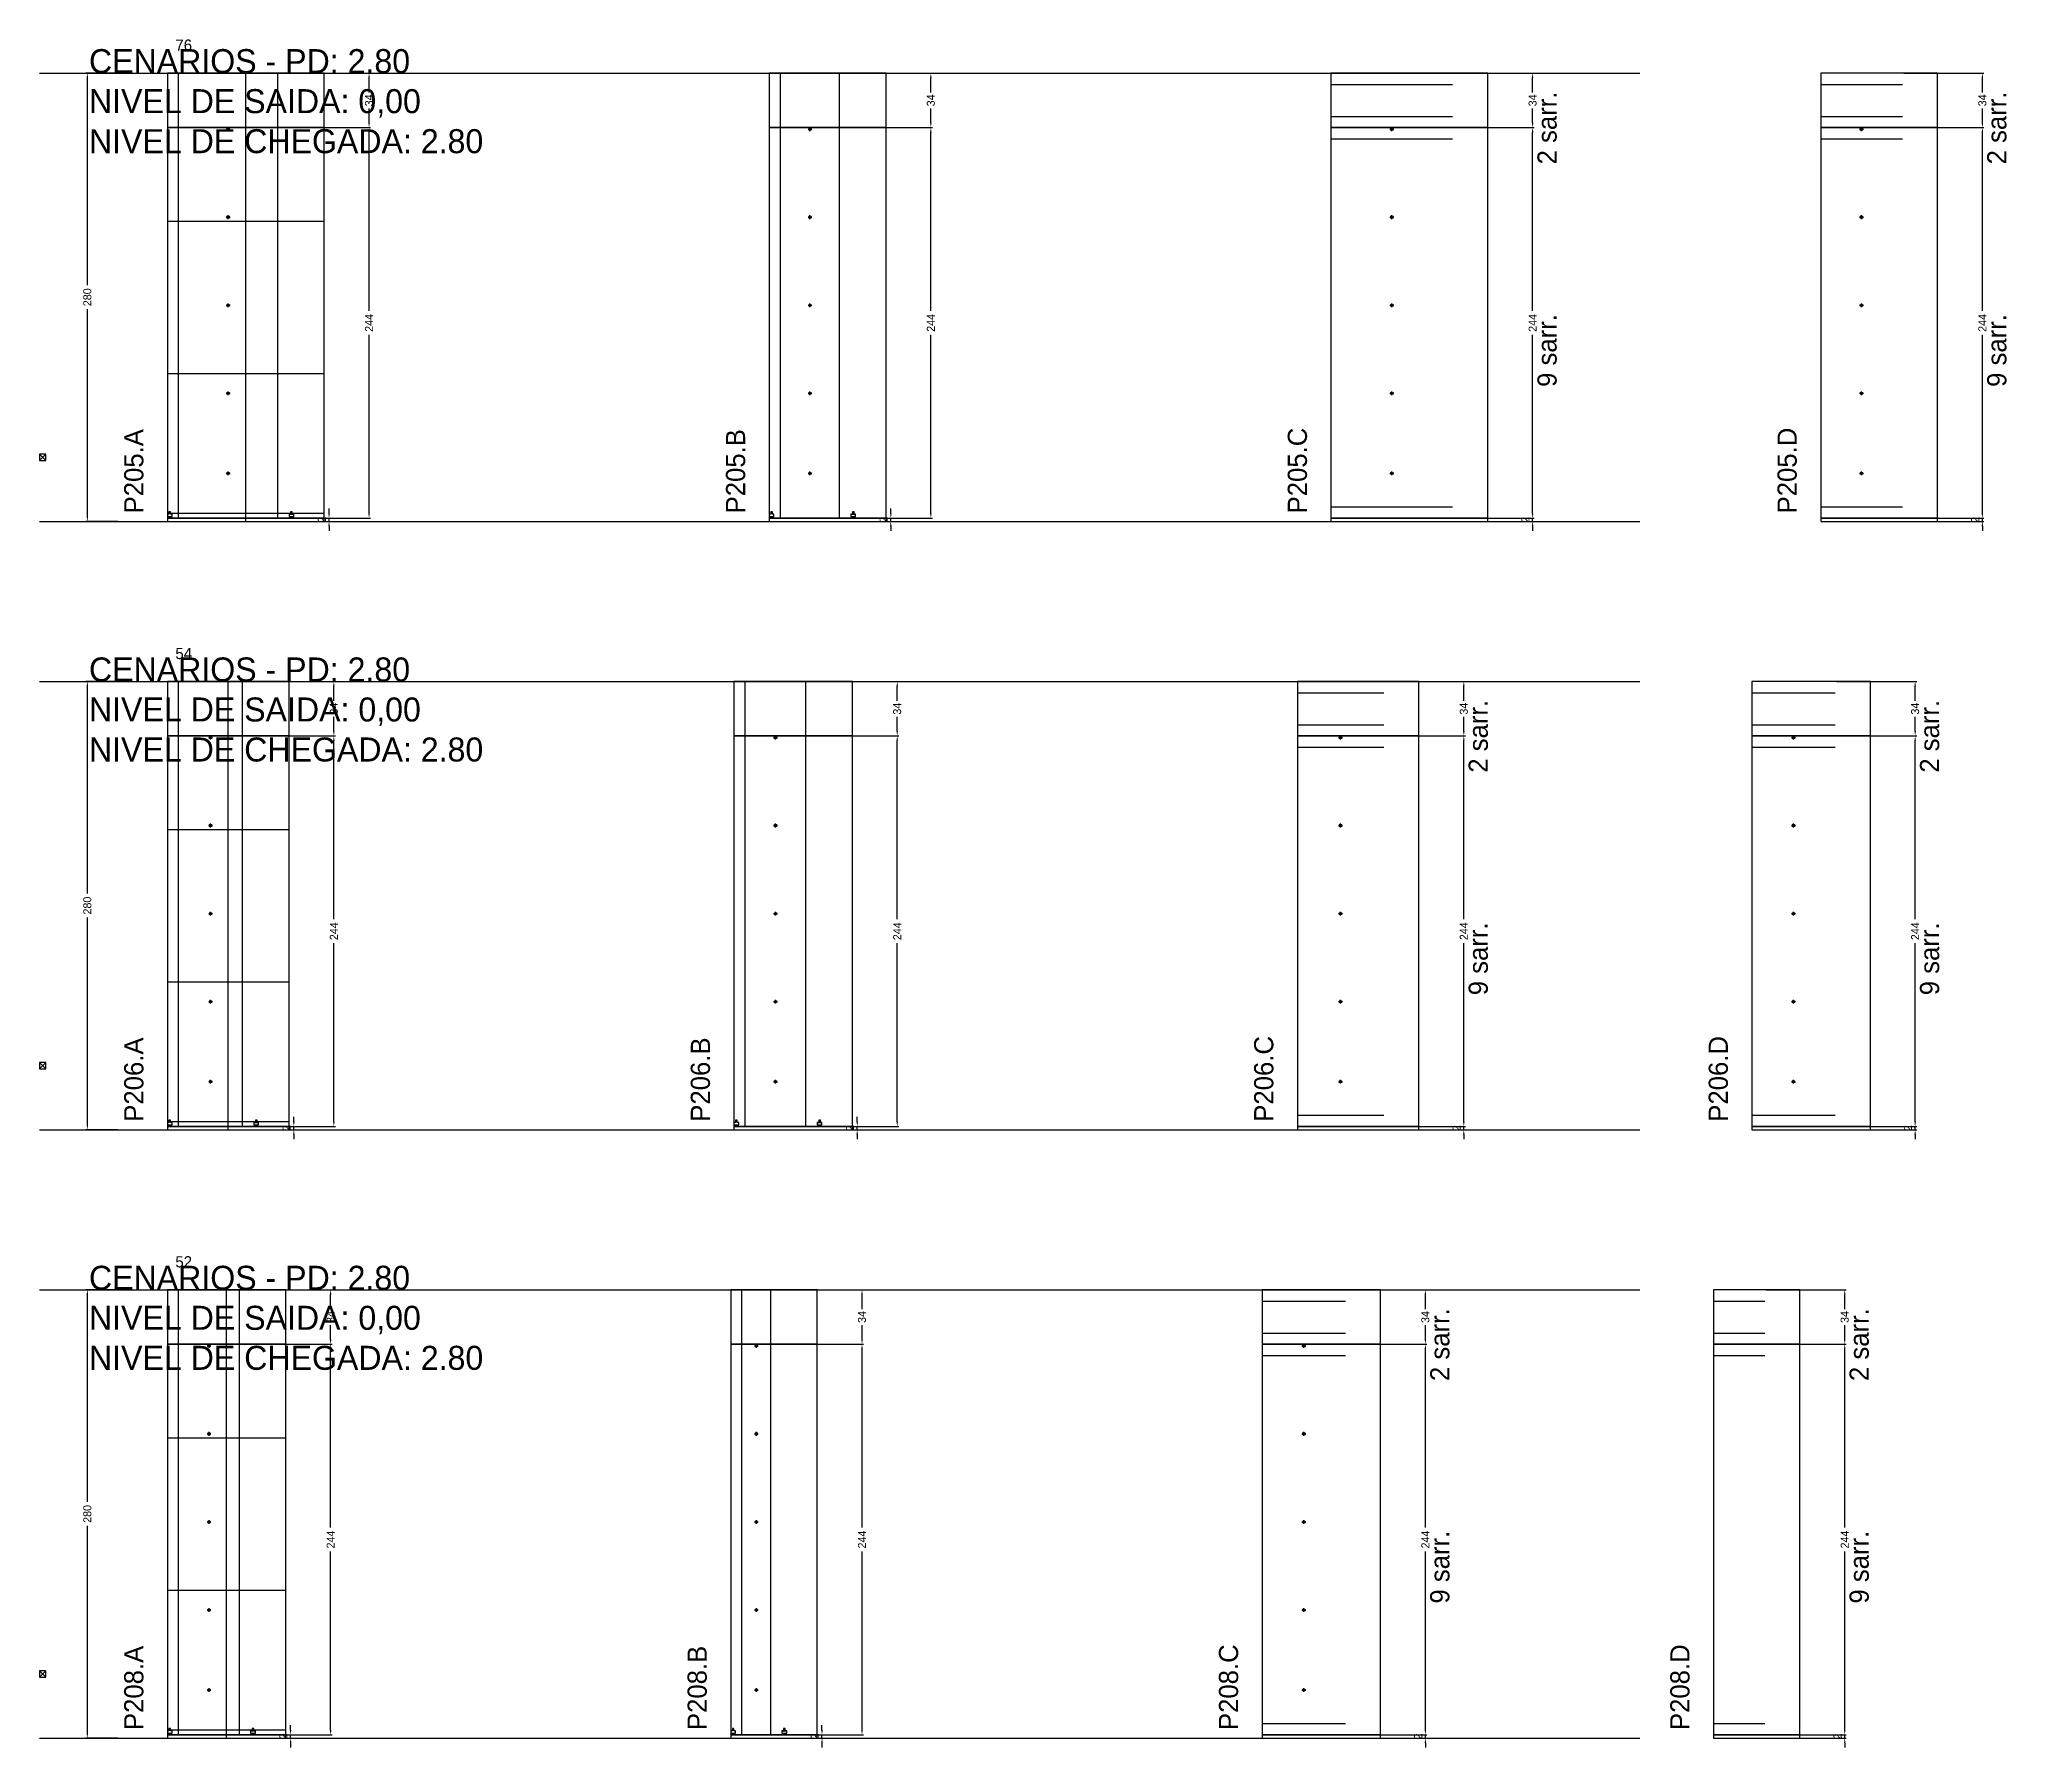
# Model space of a CAD drawing. Header units: centimetres. Extents: x -10500 to 4147, y -7606 to 295.
# Drawn here: x -7000 to -5771, y -3806 to -2739 of the extents above; entities that cross this region are included whole.
import ezdxf

# ---------------------------------------------------------------- set-up
doc = ezdxf.new("R2010")
doc.units = ezdxf.units.CM
doc.linetypes.add('DASHED', pattern=[2, -2])
for name, color, linetype in [('COTA', 241, 'Continuous'), ('COTAS FURACAO', 16, 'Continuous'), ('Madeira', 30, 'Continuous'), ('NOMENCLATURA', 7, 'Continuous'), ('Nível', 160, 'Continuous'), ('Painéis', 200, 'Continuous'), ('Perfil Metálico', 150, 'Continuous'), ('SARR_2.2x7', 40, 'Continuous'), ('SARRAFO DE PRESSAO', 200, 'Continuous'), ('texto', 7, 'Continuous')]:
    doc.layers.add(name, color=color, linetype=linetype)
doc.dimstyles.new('PAINEL-NOVA', dxfattribs={"dimtxt": 5, "dimasz": 3, "dimexe": 1, "dimexo": 1, "dimgap": 1, "dimtad": 1, "dimcen": 2.5, "dimazin": 3, "dimtfac": 1, "dimtmove": 0, "dimatfit": 3})

# ---------------------------------------------------------------- blocks, each defined once
blk = doc.blocks.new('_CLOSEDFILLED')
at = {"color": 0, "linetype": 'BYBLOCK'}
blk.add_solid([(-1, 0.16), (0, 0), (-1, -0.16)], dxfattribs=at)
blk = doc.blocks.new('*D183')
for p, q in [((-6951, -2760), (-6971, -2760)), ((-6970, -2892.5), (-6970, -2763)), ((-6970, -3037), (-6970, -2907.5)), ((-6951, -3040), (-6971, -3040))]:
    blk.add_line(p, q)
at = {"layer": 'Defpoints'}
for p in [(-6950, -2760), (-6970, -3040), (-6950, -3040)]:
    blk.add_point(p, dxfattribs=at)
at = {"layer": 'COTA', "xscale": 3, "yscale": 3}
for p, rotation in [((-6970, -2760), 90), ((-6970, -3040), 270)]:
    blk.add_blockref('_CLOSEDFILLED', p, dxfattribs=dict(at, rotation=rotation))
at = {"layer": 'COTA', "insert": (-6970, -2900), "char_height": 5, "attachment_point": 5, "rotation": 90}
blk.add_mtext('280', dxfattribs=at)
blk = doc.blocks.new('MULDURA')
at = {"layer": 'Paineis'}
for p, q in [((0, 0), (4, 4)), ((4, 0), (0, 4))]:
    blk.add_line(p, q, dxfattribs=at)
blk.add_lwpolyline([(0, 0), (4, 0), (4, 4), (0, 4)], close=True, dxfattribs=at)
blk = doc.blocks.new('*D185')
for p, q in [((-6843, -2794), (-6793, -2794)), ((-6794, -2908.5), (-6794, -2797)), ((-6794, -3035), (-6794, -2923.5)), ((-6843, -3038), (-6793, -3038))]:
    blk.add_line(p, q)
at = {"layer": 'Defpoints'}
for p in [(-6844, -2794), (-6844, -3038), (-6794, -3038)]:
    blk.add_point(p, dxfattribs=at)
at = {"layer": 'COTA', "xscale": 3, "yscale": 3}
for p, rotation in [((-6794, -2794), 90), ((-6794, -3038), 270)]:
    blk.add_blockref('_CLOSEDFILLED', p, dxfattribs=dict(at, rotation=rotation))
at = {"layer": 'COTA', "insert": (-6794, -2916), "char_height": 5, "attachment_point": 5, "rotation": 90}
blk.add_mtext('244', dxfattribs=at)
blk = doc.blocks.new('*D186')
for p, q in [((-6843, -2760), (-6793, -2760)), ((-6794, -2772), (-6794, -2763)), ((-6794, -2791), (-6794, -2782)), ((-6843, -2794), (-6793, -2794))]:
    blk.add_line(p, q)
at = {"layer": 'Defpoints'}
for p in [(-6844, -2760), (-6844, -2794), (-6794, -2794)]:
    blk.add_point(p, dxfattribs=at)
at = {"layer": 'COTA', "xscale": 3, "yscale": 3}
for p, rotation in [((-6794, -2760), 90), ((-6794, -2794), 270)]:
    blk.add_blockref('_CLOSEDFILLED', p, dxfattribs=dict(at, rotation=rotation))
at = {"layer": 'COTA', "insert": (-6794, -2777), "char_height": 5, "attachment_point": 5, "rotation": 90}
blk.add_mtext('34', dxfattribs=at)
blk = doc.blocks.new('SLIPTEE')
at = {"layer": 'Paineis'}
blk.add_lwpolyline([(0, 0), (3, 0), (3, 1.5), (2, 1.5), (2, 3), (1, 3), (1, 1.5), (0, 1.5)], close=True, dxfattribs=at)
blk = doc.blocks.new('SLIPTDD')
at = {"layer": 'Paineis'}
blk.add_line((0, 1.5), (3, 1.5), dxfattribs=at)
blk.add_lwpolyline([(0, 0), (3, 0), (3, 1.5), (2, 1.5), (2, 3), (1, 3), (1, 1.5), (0, 1.5)], close=True, dxfattribs=at)
blk = doc.blocks.new('furacao')
at = {"layer": 'COTAS FURACAO'}
for p, q in [((-1.2, 0), (1.2, 0)), ((0, -1.2), (0, 1.2))]:
    blk.add_line(p, q, dxfattribs=at)
blk.add_circle((0, 0), 0.8, dxfattribs=at)
blk = doc.blocks.new('*D188')
for p, q in [((-6492, -2794), (-6442, -2794)), ((-6443, -2908.5), (-6443, -2797)), ((-6443, -3035), (-6443, -2923.5)), ((-6492, -3038), (-6442, -3038))]:
    blk.add_line(p, q)
at = {"layer": 'Defpoints'}
for p in [(-6493, -2794), (-6493, -3038), (-6443, -3038)]:
    blk.add_point(p, dxfattribs=at)
at = {"layer": 'COTA', "xscale": 3, "yscale": 3}
for p, rotation in [((-6443, -2794), 90), ((-6443, -3038), 270)]:
    blk.add_blockref('_CLOSEDFILLED', p, dxfattribs=dict(at, rotation=rotation))
at = {"layer": 'COTA', "insert": (-6443, -2916), "char_height": 5, "attachment_point": 5, "rotation": 90}
blk.add_mtext('244', dxfattribs=at)
blk = doc.blocks.new('*D189')
for p, q in [((-6492, -2760), (-6442, -2760)), ((-6443, -2772), (-6443, -2763)), ((-6443, -2791), (-6443, -2782)), ((-6492, -2794), (-6442, -2794))]:
    blk.add_line(p, q)
at = {"layer": 'Defpoints'}
for p in [(-6493, -2760), (-6493, -2794), (-6443, -2794)]:
    blk.add_point(p, dxfattribs=at)
at = {"layer": 'COTA', "xscale": 3, "yscale": 3}
for p, rotation in [((-6443, -2760), 90), ((-6443, -2794), 270)]:
    blk.add_blockref('_CLOSEDFILLED', p, dxfattribs=dict(at, rotation=rotation))
at = {"layer": 'COTA', "insert": (-6443, -2777), "char_height": 5, "attachment_point": 5, "rotation": 90}
blk.add_mtext('34', dxfattribs=at)
blk = doc.blocks.new('*D191')
for p, q in [((-6116, -2794), (-6066, -2794)), ((-6067, -2908.5), (-6067, -2797)), ((-6067, -3035), (-6067, -2923.5)), ((-6116, -3038), (-6066, -3038))]:
    blk.add_line(p, q)
at = {"layer": 'Defpoints'}
for p in [(-6117, -2794), (-6117, -3038), (-6067, -3038)]:
    blk.add_point(p, dxfattribs=at)
at = {"layer": 'COTA', "xscale": 3, "yscale": 3}
for p, rotation in [((-6067, -2794), 90), ((-6067, -3038), 270)]:
    blk.add_blockref('_CLOSEDFILLED', p, dxfattribs=dict(at, rotation=rotation))
at = {"layer": 'COTA', "insert": (-6067, -2916), "char_height": 5, "attachment_point": 5, "rotation": 90}
blk.add_mtext('244', dxfattribs=at)
blk = doc.blocks.new('*D192')
for p, q in [((-6116, -2760), (-6066, -2760)), ((-6067, -2772), (-6067, -2763)), ((-6067, -2791), (-6067, -2782)), ((-6116, -2794), (-6066, -2794))]:
    blk.add_line(p, q)
at = {"layer": 'Defpoints'}
for p in [(-6117, -2760), (-6117, -2794), (-6067, -2794)]:
    blk.add_point(p, dxfattribs=at)
at = {"layer": 'COTA', "xscale": 3, "yscale": 3}
for p, rotation in [((-6067, -2760), 90), ((-6067, -2794), 270)]:
    blk.add_blockref('_CLOSEDFILLED', p, dxfattribs=dict(at, rotation=rotation))
at = {"layer": 'COTA', "insert": (-6067, -2777), "char_height": 5, "attachment_point": 5, "rotation": 90}
blk.add_mtext('34', dxfattribs=at)
blk = doc.blocks.new('*D194')
for p, q in [((-5835, -2794), (-5785, -2794)), ((-5786, -2908.5), (-5786, -2797)), ((-5786, -3035), (-5786, -2923.5)), ((-5835, -3038), (-5785, -3038))]:
    blk.add_line(p, q)
at = {"layer": 'Defpoints'}
for p in [(-5836, -2794), (-5836, -3038), (-5786, -3038)]:
    blk.add_point(p, dxfattribs=at)
at = {"layer": 'COTA', "xscale": 3, "yscale": 3}
for p, rotation in [((-5786, -2794), 90), ((-5786, -3038), 270)]:
    blk.add_blockref('_CLOSEDFILLED', p, dxfattribs=dict(at, rotation=rotation))
at = {"layer": 'COTA', "insert": (-5786, -2916), "char_height": 5, "attachment_point": 5, "rotation": 90}
blk.add_mtext('244', dxfattribs=at)
blk = doc.blocks.new('*D195')
for p, q in [((-5835, -2760), (-5785, -2760)), ((-5786, -2772), (-5786, -2763)), ((-5786, -2791), (-5786, -2782)), ((-5835, -2794), (-5785, -2794))]:
    blk.add_line(p, q)
at = {"layer": 'Defpoints'}
for p in [(-5836, -2760), (-5836, -2794), (-5786, -2794)]:
    blk.add_point(p, dxfattribs=at)
at = {"layer": 'COTA', "xscale": 3, "yscale": 3}
for p, rotation in [((-5786, -2760), 90), ((-5786, -2794), 270)]:
    blk.add_blockref('_CLOSEDFILLED', p, dxfattribs=dict(at, rotation=rotation))
at = {"layer": 'COTA', "insert": (-5786, -2777), "char_height": 5, "attachment_point": 5, "rotation": 90}
blk.add_mtext('34', dxfattribs=at)
blk = doc.blocks.new('*D209')
for p, q in [((-6951, -3140), (-6971, -3140)), ((-6970, -3272.5), (-6970, -3143)), ((-6970, -3417), (-6970, -3287.5)), ((-6951, -3420), (-6971, -3420))]:
    blk.add_line(p, q)
at = {"layer": 'Defpoints'}
for p in [(-6950, -3140), (-6970, -3420), (-6950, -3420)]:
    blk.add_point(p, dxfattribs=at)
at = {"layer": 'COTA', "xscale": 3, "yscale": 3}
for p, rotation in [((-6970, -3140), 90), ((-6970, -3420), 270)]:
    blk.add_blockref('_CLOSEDFILLED', p, dxfattribs=dict(at, rotation=rotation))
at = {"layer": 'COTA', "insert": (-6970, -3280), "char_height": 5, "attachment_point": 5, "rotation": 90}
blk.add_mtext('280', dxfattribs=at)
blk = doc.blocks.new('*D211')
for p, q in [((-6865, -3174), (-6815, -3174)), ((-6816, -3288.5), (-6816, -3177)), ((-6816, -3415), (-6816, -3303.5)), ((-6865, -3418), (-6815, -3418))]:
    blk.add_line(p, q)
at = {"layer": 'Defpoints'}
for p in [(-6866, -3174), (-6866, -3418), (-6816, -3418)]:
    blk.add_point(p, dxfattribs=at)
at = {"layer": 'COTA', "xscale": 3, "yscale": 3}
for p, rotation in [((-6816, -3174), 90), ((-6816, -3418), 270)]:
    blk.add_blockref('_CLOSEDFILLED', p, dxfattribs=dict(at, rotation=rotation))
at = {"layer": 'COTA', "insert": (-6816, -3296), "char_height": 5, "attachment_point": 5, "rotation": 90}
blk.add_mtext('244', dxfattribs=at)
blk = doc.blocks.new('*D212')
for p, q in [((-6865, -3140), (-6815, -3140)), ((-6816, -3152), (-6816, -3143)), ((-6816, -3171), (-6816, -3162)), ((-6865, -3174), (-6815, -3174))]:
    blk.add_line(p, q)
at = {"layer": 'Defpoints'}
for p in [(-6866, -3140), (-6866, -3174), (-6816, -3174)]:
    blk.add_point(p, dxfattribs=at)
at = {"layer": 'COTA', "xscale": 3, "yscale": 3}
for p, rotation in [((-6816, -3140), 90), ((-6816, -3174), 270)]:
    blk.add_blockref('_CLOSEDFILLED', p, dxfattribs=dict(at, rotation=rotation))
at = {"layer": 'COTA', "insert": (-6816, -3157), "char_height": 5, "attachment_point": 5, "rotation": 90}
blk.add_mtext('34', dxfattribs=at)
blk = doc.blocks.new('*D214')
for p, q in [((-6513, -3174), (-6463, -3174)), ((-6464, -3288.5), (-6464, -3177)), ((-6464, -3415), (-6464, -3303.5)), ((-6513, -3418), (-6463, -3418))]:
    blk.add_line(p, q)
at = {"layer": 'Defpoints'}
for p in [(-6514, -3174), (-6514, -3418), (-6464, -3418)]:
    blk.add_point(p, dxfattribs=at)
at = {"layer": 'COTA', "xscale": 3, "yscale": 3}
for p, rotation in [((-6464, -3174), 90), ((-6464, -3418), 270)]:
    blk.add_blockref('_CLOSEDFILLED', p, dxfattribs=dict(at, rotation=rotation))
at = {"layer": 'COTA', "insert": (-6464, -3296), "char_height": 5, "attachment_point": 5, "rotation": 90}
blk.add_mtext('244', dxfattribs=at)
blk = doc.blocks.new('*D215')
for p, q in [((-6513, -3140), (-6463, -3140)), ((-6464, -3152), (-6464, -3143)), ((-6464, -3171), (-6464, -3162)), ((-6513, -3174), (-6463, -3174))]:
    blk.add_line(p, q)
at = {"layer": 'Defpoints'}
for p in [(-6514, -3140), (-6514, -3174), (-6464, -3174)]:
    blk.add_point(p, dxfattribs=at)
at = {"layer": 'COTA', "xscale": 3, "yscale": 3}
for p, rotation in [((-6464, -3140), 90), ((-6464, -3174), 270)]:
    blk.add_blockref('_CLOSEDFILLED', p, dxfattribs=dict(at, rotation=rotation))
at = {"layer": 'COTA', "insert": (-6464, -3157), "char_height": 5, "attachment_point": 5, "rotation": 90}
blk.add_mtext('34', dxfattribs=at)
blk = doc.blocks.new('*D217')
for p, q in [((-6159, -3174), (-6109, -3174)), ((-6110, -3288.5), (-6110, -3177)), ((-6110, -3415), (-6110, -3303.5)), ((-6159, -3418), (-6109, -3418))]:
    blk.add_line(p, q)
at = {"layer": 'Defpoints'}
for p in [(-6160, -3174), (-6160, -3418), (-6110, -3418)]:
    blk.add_point(p, dxfattribs=at)
at = {"layer": 'COTA', "xscale": 3, "yscale": 3}
for p, rotation in [((-6110, -3174), 90), ((-6110, -3418), 270)]:
    blk.add_blockref('_CLOSEDFILLED', p, dxfattribs=dict(at, rotation=rotation))
at = {"layer": 'COTA', "insert": (-6110, -3296), "char_height": 5, "attachment_point": 5, "rotation": 90}
blk.add_mtext('244', dxfattribs=at)
blk = doc.blocks.new('*D218')
for p, q in [((-6159, -3140), (-6109, -3140)), ((-6110, -3152), (-6110, -3143)), ((-6110, -3171), (-6110, -3162)), ((-6159, -3174), (-6109, -3174))]:
    blk.add_line(p, q)
at = {"layer": 'Defpoints'}
for p in [(-6160, -3140), (-6160, -3174), (-6110, -3174)]:
    blk.add_point(p, dxfattribs=at)
at = {"layer": 'COTA', "xscale": 3, "yscale": 3}
for p, rotation in [((-6110, -3140), 90), ((-6110, -3174), 270)]:
    blk.add_blockref('_CLOSEDFILLED', p, dxfattribs=dict(at, rotation=rotation))
at = {"layer": 'COTA', "insert": (-6110, -3157), "char_height": 5, "attachment_point": 5, "rotation": 90}
blk.add_mtext('34', dxfattribs=at)
blk = doc.blocks.new('*D220')
for p, q in [((-5877, -3174), (-5827, -3174)), ((-5828, -3288.5), (-5828, -3177)), ((-5828, -3415), (-5828, -3303.5)), ((-5877, -3418), (-5827, -3418))]:
    blk.add_line(p, q)
at = {"layer": 'Defpoints'}
for p in [(-5878, -3174), (-5878, -3418), (-5828, -3418)]:
    blk.add_point(p, dxfattribs=at)
at = {"layer": 'COTA', "xscale": 3, "yscale": 3}
for p, rotation in [((-5828, -3174), 90), ((-5828, -3418), 270)]:
    blk.add_blockref('_CLOSEDFILLED', p, dxfattribs=dict(at, rotation=rotation))
at = {"layer": 'COTA', "insert": (-5828, -3296), "char_height": 5, "attachment_point": 5, "rotation": 90}
blk.add_mtext('244', dxfattribs=at)
blk = doc.blocks.new('*D221')
for p, q in [((-5877, -3140), (-5827, -3140)), ((-5828, -3152), (-5828, -3143)), ((-5828, -3171), (-5828, -3162)), ((-5877, -3174), (-5827, -3174))]:
    blk.add_line(p, q)
at = {"layer": 'Defpoints'}
for p in [(-5878, -3140), (-5878, -3174), (-5828, -3174)]:
    blk.add_point(p, dxfattribs=at)
at = {"layer": 'COTA', "xscale": 3, "yscale": 3}
for p, rotation in [((-5828, -3140), 90), ((-5828, -3174), 270)]:
    blk.add_blockref('_CLOSEDFILLED', p, dxfattribs=dict(at, rotation=rotation))
at = {"layer": 'COTA', "insert": (-5828, -3157), "char_height": 5, "attachment_point": 5, "rotation": 90}
blk.add_mtext('34', dxfattribs=at)
blk = doc.blocks.new('*D235')
for p, q in [((-6951, -3520), (-6971, -3520)), ((-6970, -3652.5), (-6970, -3523)), ((-6970, -3797), (-6970, -3667.5)), ((-6951, -3800), (-6971, -3800))]:
    blk.add_line(p, q)
at = {"layer": 'Defpoints'}
for p in [(-6950, -3520), (-6970, -3800), (-6950, -3800)]:
    blk.add_point(p, dxfattribs=at)
at = {"layer": 'COTA', "xscale": 3, "yscale": 3}
for p, rotation in [((-6970, -3520), 90), ((-6970, -3800), 270)]:
    blk.add_blockref('_CLOSEDFILLED', p, dxfattribs=dict(at, rotation=rotation))
at = {"layer": 'COTA', "insert": (-6970, -3660), "char_height": 5, "attachment_point": 5, "rotation": 90}
blk.add_mtext('280', dxfattribs=at)
blk = doc.blocks.new('*D237')
for p, q in [((-6867, -3554), (-6817, -3554)), ((-6818, -3668.5), (-6818, -3557)), ((-6818, -3795), (-6818, -3683.5)), ((-6867, -3798), (-6817, -3798))]:
    blk.add_line(p, q)
at = {"layer": 'Defpoints'}
for p in [(-6868, -3554), (-6868, -3798), (-6818, -3798)]:
    blk.add_point(p, dxfattribs=at)
at = {"layer": 'COTA', "xscale": 3, "yscale": 3}
for p, rotation in [((-6818, -3554), 90), ((-6818, -3798), 270)]:
    blk.add_blockref('_CLOSEDFILLED', p, dxfattribs=dict(at, rotation=rotation))
at = {"layer": 'COTA', "insert": (-6818, -3676), "char_height": 5, "attachment_point": 5, "rotation": 90}
blk.add_mtext('244', dxfattribs=at)
blk = doc.blocks.new('*D238')
for p, q in [((-6867, -3520), (-6817, -3520)), ((-6818, -3532), (-6818, -3523)), ((-6818, -3551), (-6818, -3542)), ((-6867, -3554), (-6817, -3554))]:
    blk.add_line(p, q)
at = {"layer": 'Defpoints'}
for p in [(-6868, -3520), (-6868, -3554), (-6818, -3554)]:
    blk.add_point(p, dxfattribs=at)
at = {"layer": 'COTA', "xscale": 3, "yscale": 3}
for p, rotation in [((-6818, -3520), 90), ((-6818, -3554), 270)]:
    blk.add_blockref('_CLOSEDFILLED', p, dxfattribs=dict(at, rotation=rotation))
at = {"layer": 'COTA', "insert": (-6818, -3537), "char_height": 5, "attachment_point": 5, "rotation": 90}
blk.add_mtext('34', dxfattribs=at)
blk = doc.blocks.new('*D240')
for p, q in [((-6535, -3554), (-6485, -3554)), ((-6486, -3668.5), (-6486, -3557)), ((-6486, -3795), (-6486, -3683.5)), ((-6535, -3798), (-6485, -3798))]:
    blk.add_line(p, q)
at = {"layer": 'Defpoints'}
for p in [(-6536, -3554), (-6536, -3798), (-6486, -3798)]:
    blk.add_point(p, dxfattribs=at)
at = {"layer": 'COTA', "xscale": 3, "yscale": 3}
for p, rotation in [((-6486, -3554), 90), ((-6486, -3798), 270)]:
    blk.add_blockref('_CLOSEDFILLED', p, dxfattribs=dict(at, rotation=rotation))
at = {"layer": 'COTA', "insert": (-6486, -3676), "char_height": 5, "attachment_point": 5, "rotation": 90}
blk.add_mtext('244', dxfattribs=at)
blk = doc.blocks.new('*D241')
for p, q in [((-6535, -3520), (-6485, -3520)), ((-6486, -3532), (-6486, -3523)), ((-6486, -3551), (-6486, -3542)), ((-6535, -3554), (-6485, -3554))]:
    blk.add_line(p, q)
at = {"layer": 'Defpoints'}
for p in [(-6536, -3520), (-6536, -3554), (-6486, -3554)]:
    blk.add_point(p, dxfattribs=at)
at = {"layer": 'COTA', "xscale": 3, "yscale": 3}
for p, rotation in [((-6486, -3520), 90), ((-6486, -3554), 270)]:
    blk.add_blockref('_CLOSEDFILLED', p, dxfattribs=dict(at, rotation=rotation))
at = {"layer": 'COTA', "insert": (-6486, -3537), "char_height": 5, "attachment_point": 5, "rotation": 90}
blk.add_mtext('34', dxfattribs=at)
blk = doc.blocks.new('*D243')
for p, q in [((-6183, -3554), (-6133, -3554)), ((-6134, -3668.5), (-6134, -3557)), ((-6134, -3795), (-6134, -3683.5)), ((-6183, -3798), (-6133, -3798))]:
    blk.add_line(p, q)
at = {"layer": 'Defpoints'}
for p in [(-6184, -3554), (-6184, -3798), (-6134, -3798)]:
    blk.add_point(p, dxfattribs=at)
at = {"layer": 'COTA', "xscale": 3, "yscale": 3}
for p, rotation in [((-6134, -3554), 90), ((-6134, -3798), 270)]:
    blk.add_blockref('_CLOSEDFILLED', p, dxfattribs=dict(at, rotation=rotation))
at = {"layer": 'COTA', "insert": (-6134, -3676), "char_height": 5, "attachment_point": 5, "rotation": 90}
blk.add_mtext('244', dxfattribs=at)
blk = doc.blocks.new('*D244')
for p, q in [((-6183, -3520), (-6133, -3520)), ((-6134, -3532), (-6134, -3523)), ((-6134, -3551), (-6134, -3542)), ((-6183, -3554), (-6133, -3554))]:
    blk.add_line(p, q)
at = {"layer": 'Defpoints'}
for p in [(-6184, -3520), (-6184, -3554), (-6134, -3554)]:
    blk.add_point(p, dxfattribs=at)
at = {"layer": 'COTA', "xscale": 3, "yscale": 3}
for p, rotation in [((-6134, -3520), 90), ((-6134, -3554), 270)]:
    blk.add_blockref('_CLOSEDFILLED', p, dxfattribs=dict(at, rotation=rotation))
at = {"layer": 'COTA', "insert": (-6134, -3537), "char_height": 5, "attachment_point": 5, "rotation": 90}
blk.add_mtext('34', dxfattribs=at)
blk = doc.blocks.new('*D246')
for p, q in [((-5921, -3554), (-5871, -3554)), ((-5872, -3668.5), (-5872, -3557)), ((-5872, -3795), (-5872, -3683.5)), ((-5921, -3798), (-5871, -3798))]:
    blk.add_line(p, q)
at = {"layer": 'Defpoints'}
for p in [(-5922, -3554), (-5922, -3798), (-5872, -3798)]:
    blk.add_point(p, dxfattribs=at)
at = {"layer": 'COTA', "xscale": 3, "yscale": 3}
for p, rotation in [((-5872, -3554), 90), ((-5872, -3798), 270)]:
    blk.add_blockref('_CLOSEDFILLED', p, dxfattribs=dict(at, rotation=rotation))
at = {"layer": 'COTA', "insert": (-5872, -3676), "char_height": 5, "attachment_point": 5, "rotation": 90}
blk.add_mtext('244', dxfattribs=at)
blk = doc.blocks.new('*D247')
for p, q in [((-5921, -3520), (-5871, -3520)), ((-5872, -3532), (-5872, -3523)), ((-5872, -3551), (-5872, -3542)), ((-5921, -3554), (-5871, -3554))]:
    blk.add_line(p, q)
at = {"layer": 'Defpoints'}
for p in [(-5922, -3520), (-5922, -3554), (-5872, -3554)]:
    blk.add_point(p, dxfattribs=at)
at = {"layer": 'COTA', "xscale": 3, "yscale": 3}
for p, rotation in [((-5872, -3520), 90), ((-5872, -3554), 270)]:
    blk.add_blockref('_CLOSEDFILLED', p, dxfattribs=dict(at, rotation=rotation))
at = {"layer": 'COTA', "insert": (-5872, -3537), "char_height": 5, "attachment_point": 5, "rotation": 90}
blk.add_mtext('34', dxfattribs=at)

msp = doc.modelspace()

# ---------------------------------------------------------------- linework, layer by layer
at = {"layer": 'Madeira'}
for points in [[(-6920, -2852.4), (-6822, -2852.4)], [(-6920, -2947.6), (-6822, -2947.6)], [(-6920, -3232.4), (-6844, -3232.4)], [(-6920, -3327.6), (-6844, -3327.6)], [(-6920, -3612.4), (-6846, -3612.4)], [(-6920, -3707.6), (-6846, -3707.6)]]:
    msp.add_lwpolyline(points, dxfattribs=at)
at = {"layer": 'Nível', "linetype": 'DASHED'}
for points in [[(-7000, -2760), (-6000, -2760)], [(-7000, -3040), (-6000, -3040)], [(-7000, -3140), (-6000, -3140)], [(-7000, -3420), (-6000, -3420)], [(-7000, -3520), (-6000, -3520)], [(-7000, -3800), (-6000, -3800)]]:
    msp.add_lwpolyline(points, dxfattribs=at)
at = {"layer": 'Painéis'}
for points in [[(-6920, -2794), (-6822, -2794), (-6822, -2760), (-6920, -2760)], [(-6920, -3040), (-6822, -3040), (-6822, -2760), (-6920, -2760)], [(-6544, -2794), (-6471, -2794), (-6471, -2760), (-6544, -2760)], [(-6193, -2794), (-6095, -2794), (-6095, -2760), (-6193, -2760)], [(-5887, -2794), (-5814, -2794), (-5814, -2760), (-5887, -2760)], [(-6920, -3038), (-6822, -3038), (-6822, -2794), (-6920, -2794)], [(-6544, -3038), (-6471, -3038), (-6471, -2794), (-6544, -2794)], [(-6193, -3038), (-6095, -3038), (-6095, -2794), (-6193, -2794)], [(-5887, -3038), (-5814, -3038), (-5814, -2794), (-5887, -2794)], [(-6920, -3040), (-6822, -3040), (-6822, -3038), (-6920, -3038)], [(-6544, -3040), (-6471, -3040), (-6471, -3038), (-6544, -3038)], [(-6193, -3040), (-6095, -3040), (-6095, -3038), (-6193, -3038)], [(-5887, -3040), (-5814, -3040), (-5814, -3038), (-5887, -3038)], [(-6920, -3174), (-6844, -3174), (-6844, -3140), (-6920, -3140)], [(-6920, -3420), (-6844, -3420), (-6844, -3140), (-6920, -3140)], [(-6566, -3174), (-6492, -3174), (-6492, -3140), (-6566, -3140)], [(-6214, -3174), (-6138, -3174), (-6138, -3140), (-6214, -3140)], [(-5930, -3174), (-5856, -3174), (-5856, -3140), (-5930, -3140)], [(-6920, -3418), (-6844, -3418), (-6844, -3174), (-6920, -3174)], [(-6566, -3418), (-6492, -3418), (-6492, -3174), (-6566, -3174)], [(-6214, -3418), (-6138, -3418), (-6138, -3174), (-6214, -3174)], [(-5930, -3418), (-5856, -3418), (-5856, -3174), (-5930, -3174)], [(-6920, -3420), (-6844, -3420), (-6844, -3418), (-6920, -3418)], [(-6566, -3420), (-6492, -3420), (-6492, -3418), (-6566, -3418)], [(-6214, -3420), (-6138, -3420), (-6138, -3418), (-6214, -3418)], [(-5930, -3420), (-5856, -3420), (-5856, -3418), (-5930, -3418)], [(-6920, -3554), (-6846, -3554), (-6846, -3520), (-6920, -3520)], [(-6920, -3800), (-6846, -3800), (-6846, -3520), (-6920, -3520)], [(-6568, -3554), (-6514, -3554), (-6514, -3520), (-6568, -3520)], [(-6236, -3554), (-6162, -3554), (-6162, -3520), (-6236, -3520)], [(-5954, -3554), (-5900, -3554), (-5900, -3520), (-5954, -3520)], [(-6920, -3798), (-6846, -3798), (-6846, -3554), (-6920, -3554)], [(-6568, -3798), (-6514, -3798), (-6514, -3554), (-6568, -3554)], [(-6236, -3798), (-6162, -3798), (-6162, -3554), (-6236, -3554)], [(-5954, -3798), (-5900, -3798), (-5900, -3554), (-5954, -3554)], [(-6920, -3800), (-6846, -3800), (-6846, -3798), (-6920, -3798)], [(-6568, -3800), (-6514, -3800), (-6514, -3798), (-6568, -3798)], [(-6236, -3800), (-6162, -3800), (-6162, -3798), (-6236, -3798)], [(-5954, -3800), (-5900, -3800), (-5900, -3798), (-5954, -3798)]]:
    msp.add_lwpolyline(points, close=True, dxfattribs=at)
at = {"layer": 'Perfil Metálico'}
for p, q in [((-6871, -3040), (-6871, -2760)), ((-6882, -3420), (-6882, -3140)), ((-6883, -3800), (-6883, -3520))]:
    msp.add_line(p, q, dxfattribs=at)
at = {"layer": 'SARR_2.2x7'}
for points in [[(-6913, -2794), (-6913, -2760)], [(-6851, -2794), (-6851, -2760)], [(-6537, -2794), (-6537, -2760)], [(-6500, -2794), (-6500, -2760)], [(-6193, -2767), (-6117, -2767)], [(-5887, -2767), (-5836, -2767)], [(-6193, -2787), (-6117, -2787)], [(-5887, -2787), (-5836, -2787)], [(-6193, -2801), (-6117, -2801)], [(-5887, -2801), (-5836, -2801)], [(-6193, -3031), (-6117, -3031)], [(-5887, -3031), (-5836, -3031)], [(-6913, -3174), (-6913, -3140)], [(-6873, -3174), (-6873, -3140)], [(-6559, -3174), (-6559, -3140)], [(-6521, -3174), (-6521, -3140)], [(-6214, -3147), (-6160, -3147)], [(-5930, -3147), (-5878, -3147)], [(-6214, -3167), (-6160, -3167)], [(-5930, -3167), (-5878, -3167)], [(-6214, -3181), (-6160, -3181)], [(-5930, -3181), (-5878, -3181)], [(-6214, -3411), (-6160, -3411)], [(-5930, -3411), (-5878, -3411)], [(-6913, -3554), (-6913, -3520)], [(-6875, -3554), (-6875, -3520)], [(-6561, -3554), (-6561, -3520)], [(-6543, -3554), (-6543, -3520)], [(-6236, -3527), (-6184, -3527)], [(-5954, -3527), (-5922, -3527)], [(-6236, -3547), (-6184, -3547)], [(-5954, -3547), (-5922, -3547)], [(-6236, -3561), (-6184, -3561)], [(-5954, -3561), (-5922, -3561)], [(-6236, -3791), (-6184, -3791)], [(-5954, -3791), (-5922, -3791)]]:
    msp.add_lwpolyline(points, dxfattribs=at)
at = {"layer": 'SARR_2.2x7', "linetype": 'DASHED'}
for points in [[(-6913, -3038), (-6913, -2794)], [(-6851, -3038), (-6851, -2794)], [(-6537, -3038), (-6537, -2794)], [(-6500, -3038), (-6500, -2794)], [(-6913, -3418), (-6913, -3174)], [(-6873, -3418), (-6873, -3174)], [(-6559, -3418), (-6559, -3174)], [(-6521, -3418), (-6521, -3174)], [(-6913, -3798), (-6913, -3554)], [(-6875, -3798), (-6875, -3554)], [(-6561, -3798), (-6561, -3554)], [(-6543, -3798), (-6543, -3554)]]:
    msp.add_lwpolyline(points, dxfattribs=at)
at = {"layer": 'SARRAFO DE PRESSAO'}
for points in [[(-6920, -3040), (-6822, -3040), (-6822, -3035), (-6920, -3035)], [(-6920, -3420), (-6844, -3420), (-6844, -3415), (-6920, -3415)], [(-6920, -3800), (-6846, -3800), (-6846, -3795), (-6920, -3795)]]:
    msp.add_lwpolyline(points, close=True, dxfattribs=at)

# ---------------------------------------------------------------- block references
at = {"layer": 'COTA'}
for name, p in [('furacao', (-6882, -2795)), ('furacao', (-6518.5, -2795)), ('furacao', (-6155, -2795)), ('furacao', (-5861.5, -2795)), ('furacao', (-6882, -2850)), ('furacao', (-6518.5, -2850)), ('furacao', (-6155, -2850)), ('furacao', (-5861.5, -2850)), ('furacao', (-6882, -2905)), ('furacao', (-6518.5, -2905)), ('furacao', (-6155, -2905)), ('furacao', (-5861.5, -2905)), ('furacao', (-6882, -2960)), ('furacao', (-6518.5, -2960)), ('furacao', (-6155, -2960)), ('furacao', (-5861.5, -2960)), ('MULDURA', (-7000, -3002)), ('furacao', (-6882, -3010)), ('furacao', (-6518.5, -3010)), ('furacao', (-6155, -3010)), ('furacao', (-5861.5, -3010)), ('SLIPTEE', (-6920, -3037)), ('SLIPTDD', (-6844, -3037)), ('SLIPTEE', (-6544, -3037)), ('SLIPTDD', (-6493, -3037)), ('furacao', (-6893, -3175)), ('furacao', (-6540, -3175)), ('furacao', (-6187, -3175)), ('furacao', (-5904, -3175)), ('furacao', (-6893, -3230)), ('furacao', (-6540, -3230)), ('furacao', (-6187, -3230)), ('furacao', (-5904, -3230)), ('furacao', (-6893, -3285)), ('furacao', (-6540, -3285)), ('furacao', (-6187, -3285)), ('furacao', (-5904, -3285)), ('furacao', (-6893, -3340)), ('furacao', (-6540, -3340)), ('furacao', (-6187, -3340)), ('furacao', (-5904, -3340)), ('MULDURA', (-7000, -3382)), ('furacao', (-6893, -3390)), ('furacao', (-6540, -3390)), ('furacao', (-6187, -3390)), ('furacao', (-5904, -3390)), ('SLIPTEE', (-6920, -3417)), ('SLIPTDD', (-6866, -3417)), ('SLIPTEE', (-6566, -3417)), ('SLIPTDD', (-6514, -3417)), ('furacao', (-6894, -3555)), ('furacao', (-6552, -3555)), ('furacao', (-6210, -3555)), ('furacao', (-6894, -3610)), ('furacao', (-6552, -3610)), ('furacao', (-6210, -3610)), ('furacao', (-6894, -3665)), ('furacao', (-6552, -3665)), ('furacao', (-6210, -3665)), ('furacao', (-6894, -3720)), ('furacao', (-6552, -3720)), ('furacao', (-6210, -3720)), ('MULDURA', (-7000, -3762)), ('furacao', (-6894, -3770)), ('furacao', (-6552, -3770)), ('furacao', (-6210, -3770)), ('SLIPTEE', (-6920, -3797)), ('SLIPTDD', (-6868, -3797)), ('SLIPTEE', (-6568, -3797)), ('SLIPTDD', (-6536, -3797))]:
    msp.add_blockref(name, p, dxfattribs=at)

# ---------------------------------------------------------------- texts
at = {"layer": 'NOMENCLATURA'}
for s, p in [('CENARIOS - PD: 2.80', (-6969, -2760)), ('NIVEL DE SAIDA: 0,00', (-6969, -2785)), ('NIVEL DE CHEGADA: 2.80', (-6969, -2810)), ('CENARIOS - PD: 2.80', (-6969, -3140)), ('NIVEL DE SAIDA: 0,00', (-6969, -3165)), ('NIVEL DE CHEGADA: 2.80', (-6969, -3190)), ('CENARIOS - PD: 2.80', (-6969, -3520)), ('NIVEL DE SAIDA: 0,00', (-6969, -3545)), ('NIVEL DE CHEGADA: 2.80', (-6969, -3570))]:
    msp.add_text(s, height=15, dxfattribs=at).set_placement(p)
for s, p in [('2 sarr.', (-6052, -2817)), ('2 sarr.', (-5771, -2817)), ('9 sarr.', (-6052, -2956)), ('9 sarr.', (-5771, -2956)), ('P205.A', (-6935, -3035)), ('P205.B', (-6559, -3035)), ('P205.C', (-6208, -3035)), ('P205.D', (-5902, -3035)), ('2 sarr.', (-6095, -3197)), ('2 sarr.', (-5813, -3197)), ('9 sarr.', (-6095, -3336)), ('9 sarr.', (-5813, -3336)), ('P206.A', (-6935, -3415)), ('P206.B', (-6581, -3415)), ('P206.C', (-6229, -3415)), ('P206.D', (-5945, -3415)), ('2 sarr.', (-6119, -3577)), ('2 sarr.', (-5857, -3577)), ('9 sarr.', (-6119, -3716)), ('9 sarr.', (-5857, -3716)), ('P208.A', (-6935, -3795)), ('P208.B', (-6583, -3795)), ('P208.C', (-6251, -3795)), ('P208.D', (-5969, -3795))]:
    msp.add_text(s, height=12, rotation=90, dxfattribs=at).set_placement(p)
at = {"layer": 'texto'}
for s, p in [('76', (-6915, -2746)), ('54', (-6915, -3126)), ('52', (-6915, -3506))]:
    msp.add_text(s, height=7, dxfattribs=at).set_placement(p)

# ---------------------------------------------------------------- dimensions: what is measured, and where the dimension line sits
at = {"layer": 'COTA'}
for base, p1, p2, picture, middle in [((-6970, -3040), (-6950, -3040), (-6950, -2760), '*D183', (-6970, -2900)), ((-6794, -2794), (-6844, -2794), (-6844, -2760), '*D186', (-6794, -2777)), ((-6443, -2794), (-6493, -2794), (-6493, -2760), '*D189', (-6443, -2777)), ((-6067, -2794), (-6117, -2794), (-6117, -2760), '*D192', (-6067, -2777)), ((-5786, -2794), (-5836, -2794), (-5836, -2760), '*D195', (-5786, -2777)), ((-6794, -3038), (-6844, -3038), (-6844, -2794), '*D185', (-6794, -2916)), ((-6443, -3038), (-6493, -3038), (-6493, -2794), '*D188', (-6443, -2916)), ((-6067, -3038), (-6117, -3038), (-6117, -2794), '*D191', (-6067, -2916)), ((-5786, -3038), (-5836, -3038), (-5836, -2794), '*D194', (-5786, -2916)), ((-6970, -3420), (-6950, -3420), (-6950, -3140), '*D209', (-6970, -3280)), ((-6816, -3174), (-6866, -3174), (-6866, -3140), '*D212', (-6816, -3157)), ((-6464, -3174), (-6514, -3174), (-6514, -3140), '*D215', (-6464, -3157)), ((-6110, -3174), (-6160, -3174), (-6160, -3140), '*D218', (-6110, -3157)), ((-5828, -3174), (-5878, -3174), (-5878, -3140), '*D221', (-5828, -3157)), ((-6816, -3418), (-6866, -3418), (-6866, -3174), '*D211', (-6816, -3296)), ((-6464, -3418), (-6514, -3418), (-6514, -3174), '*D214', (-6464, -3296)), ((-6110, -3418), (-6160, -3418), (-6160, -3174), '*D217', (-6110, -3296)), ((-5828, -3418), (-5878, -3418), (-5878, -3174), '*D220', (-5828, -3296)), ((-6970, -3800), (-6950, -3800), (-6950, -3520), '*D235', (-6970, -3660)), ((-6818, -3554), (-6868, -3554), (-6868, -3520), '*D238', (-6818, -3537)), ((-6486, -3554), (-6536, -3554), (-6536, -3520), '*D241', (-6486, -3537)), ((-6134, -3554), (-6184, -3554), (-6184, -3520), '*D244', (-6134, -3537)), ((-5872, -3554), (-5922, -3554), (-5922, -3520), '*D247', (-5872, -3537)), ((-6818, -3798), (-6868, -3798), (-6868, -3554), '*D237', (-6818, -3676)), ((-6486, -3798), (-6536, -3798), (-6536, -3554), '*D240', (-6486, -3676)), ((-6134, -3798), (-6184, -3798), (-6184, -3554), '*D243', (-6134, -3676)), ((-5872, -3798), (-5922, -3798), (-5922, -3554), '*D246', (-5872, -3676))]:
    dim = msp.add_linear_dim(base=base, p1=p1, p2=p2, angle=90, dimstyle='PAINEL-NOVA', dxfattribs=at)
    dim.commit()
    dim.dimension.update_dxf_attribs({"geometry": picture, "text_midpoint": middle})
for base, p1, p2 in [((-6819, -3040), (-6844, -3040), (-6844, -3038)), ((-6468, -3040), (-6493, -3040), (-6493, -3038)), ((-6067, -3040), (-6117, -3040), (-6117, -3038)), ((-5786, -3040), (-5836, -3040), (-5836, -3038)), ((-6841, -3420), (-6866, -3420), (-6866, -3418)), ((-6489, -3420), (-6514, -3420), (-6514, -3418)), ((-6110, -3420), (-6160, -3420), (-6160, -3418)), ((-5828, -3420), (-5878, -3420), (-5878, -3418)), ((-6843, -3800), (-6868, -3800), (-6868, -3798)), ((-6511, -3800), (-6536, -3800), (-6536, -3798)), ((-6134, -3800), (-6184, -3800), (-6184, -3798)), ((-5872, -3800), (-5922, -3800), (-5922, -3798))]:
    msp.add_linear_dim(base=base, p1=p1, p2=p2, angle=90, dimstyle='PAINEL-NOVA', dxfattribs=at).render()

doc.saveas('drawing.dxf')
